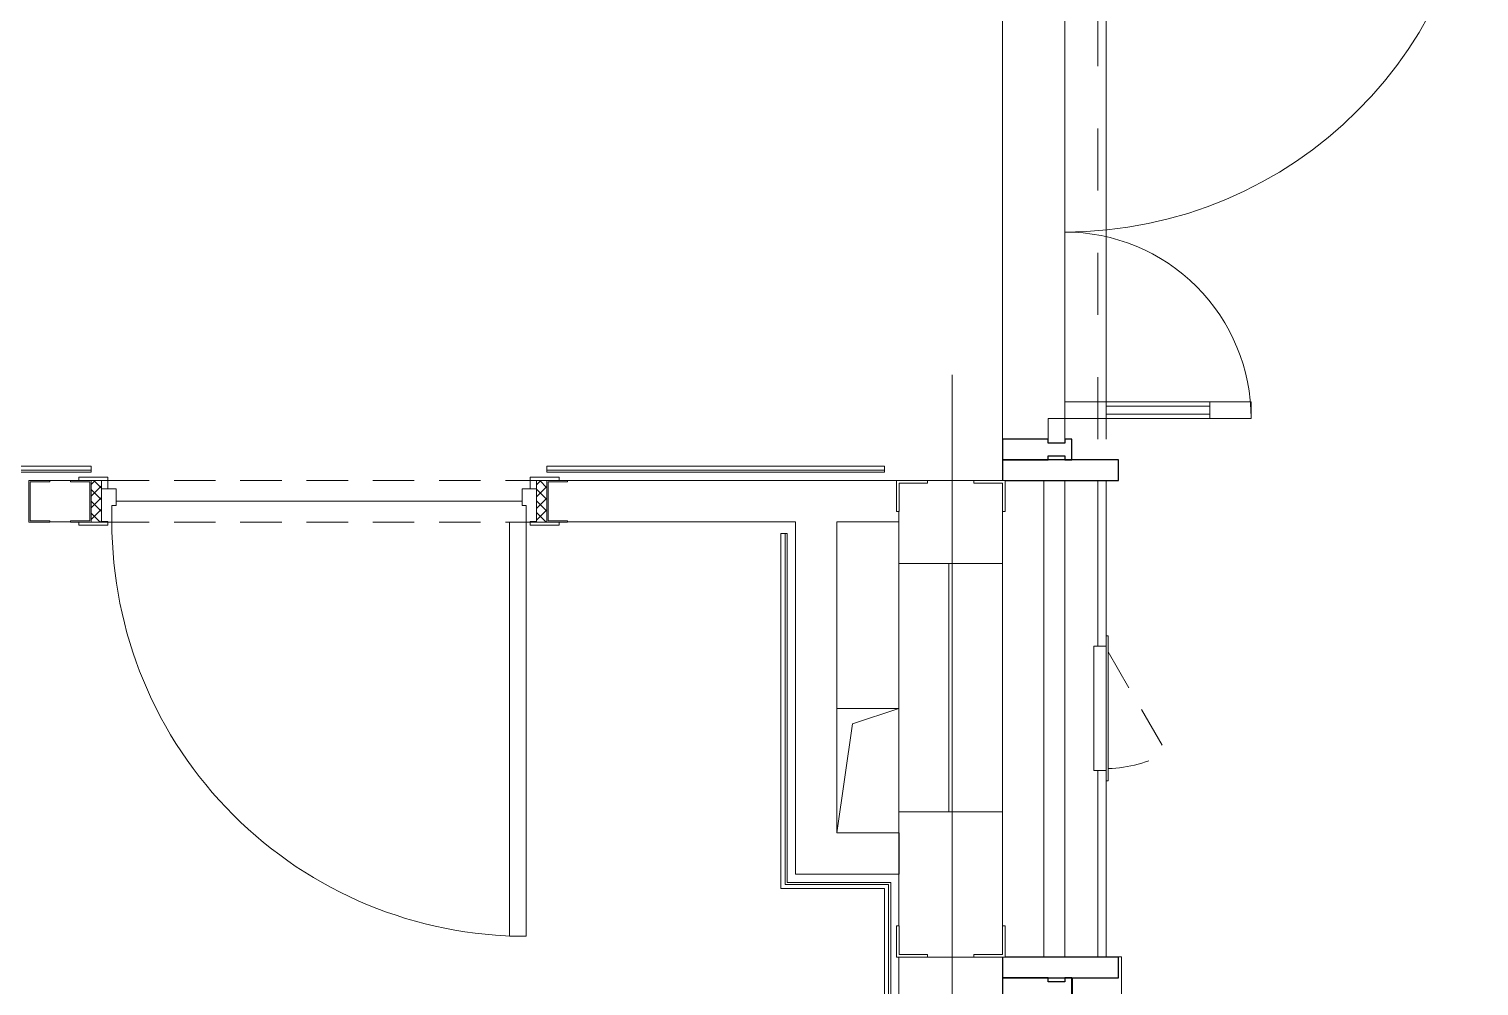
# Model space of a CAD drawing. Header units: millimetres. Extents: x 5993 to 95364, y 94667 to 143522.
# Drawn here: x 49874 to 50158.8, y 119512.1 to 119700.2 of the extents above; entities that cross this region are included whole.
import ezdxf

# ---------------------------------------------------------------- set-up
doc = ezdxf.new("R2010")
doc.units = ezdxf.units.MM
for name, pattern in [('200_ШТРИХ_ш1п0_6_', [160, 100, -60]), ('50_200_ШТРИХ_1Т_ш5_п1_п1_', [1400, 1000, -200, 0, -200]), ('Штрих короткий', [300, 150, -150])]:
    doc.linetypes.add(name, pattern=pattern)
for name, color, linetype, lineweight in [('0-2', 7, 'Continuous', 9), ('S-GRID-____-OTLN-1', 7, '50_200_ШТРИХ_1Т_ш5_п1_п1_', 9), ('Двери', 7, 'Continuous', 9), ('Импосты витража-1', 7, 'Continuous', 25), ('Каркас_Импост', 7, 'Continuous', 13), ('Каркас_Импост-1', 7, 'Continuous', 9), ('Обобщенные модели', 7, 'Continuous', 9), ('Общие ребра', 7, 'Continuous', 9), ('Окна', 7, 'Continuous', 9), ('Открывание в плане-2', 7, '200_ШТРИХ_ш1п0_6_', 9), ('Открывание-1', 7, 'Continuous', 9), ('Панель', 7, 'Continuous', 13), ('Перекрытия', 7, 'Continuous', 9), ('Перемычка-1', 7, 'Штрих короткий', 9), ('Перемычка_Пунктирные линии-1', 7, '200_ШТРИХ_ш1п0_6_', 9), ('Стены', 7, 'Continuous', 9), ('Стены-1', 7, 'Continuous', 13), ('Элементы узлов', 7, 'Continuous', 9)]:
    doc.layers.add(name, color=color, linetype=linetype, lineweight=lineweight)

# ---------------------------------------------------------------- blocks, each defined once
blk = doc.blocks.new('Прямоугольный импост - Откос НВФ_50х280 мм-31766540-АИ2_01_План напольных покрытий и плинтусов 1го этажа _Часть 1_')
at = {"layer": 'Импосты витража-1'}
for p, q in [((0, 130.0000000000051), (-49.99999999999729, 130.0000000000051)), ((-49.99999999999729, 130.0000000000051), (-49.99999999999729, -150.0000000000005)), ((0, -144.0000000001307), (0, 130.0000000000051)), ((-49.99999999999729, -150.0000000000005), (0, -150.0000000000005))]:
    blk.add_line(p, q, dxfattribs=at)
blk = doc.blocks.new('Проем_Дверь_Прямоугольный - 1800х2700h_оконные проемы-25805030-АИ2_01_План напольных покрытий и плинтусов 1го этажа _Часть 1_')
at = {"layer": 'Перемычка-1'}
for p, q in [((899.9999999999917, 125.0000000009615), (-900.0000000000082, 125.0000000009615)), ((899.9999999999917, -125), (-900.0000000000082, -125))]:
    blk.add_line(p, q, dxfattribs=at)
blk = doc.blocks.new('Прямоугольный импост - Импост структурный с накладкой - 150мм-V165-АИ2_01_План напольных покрытий и плинтусов 1го этажа _Часть 1_')
at = {"layer": 'Импосты витража-1'}
for p, q in [((-24.99999999999432, 0), (-24.99999999999432, 16.99999999999613)), ((-24.99999999999432, 16.99999999999613), (24.99999999999432, 16.99999999999613)), ((24.99999999999432, 0), (14.99999999999659, 0)), ((14.99999999999659, 0), (14.99999999999659, -40.00000000000824)), ((24.99999999999432, 16.99999999999613), (24.99999999999432, 0)), ((-24.99999999999432, -150.0000000000005), (-24.99999999999432, -40.00000000000824)), ((14.99999999999659, -40.00000000000824), (24.99999999999432, -40.00000000000824)), ((24.99999999999432, -40.00000000000824), (24.99999999999432, -150.0000000000005)), ((24.99999999999432, -150.0000000000005), (-24.99999999999432, -150.0000000000005))]:
    blk.add_line(p, q, dxfattribs=at)
blk = doc.blocks.new('Прямоугольный импост - Откос НВФ_50х280 мм-25993834-АИ2_01_План напольных покрытий и плинтусов 1го этажа _Часть 1_')
at = {"layer": 'Импосты витража-1'}
for p, q in [((-50.00000000000596, 130.0000000000051), (0, 130.0000000000051)), ((-50.00000000000596, -150.0000000000005), (-50.00000000000596, 130.0000000000051)), ((0, 130.0000000000051), (0, -144.0000000006389)), ((0, -150.0000000000005), (-50.00000000000596, -150.0000000000005))]:
    blk.add_line(p, q, dxfattribs=at)
blk = doc.blocks.new('Дверь_СКБ_1Ст_Внутренняя_ШЕР - СОШ_Д-9_Дв_1100x2100h_Раздаточная_ моечные_ цеха все кроме горячего_ помещение для временного хранения пищевых отходов-27822622-АИ2_01_План напольных покрытий и плинтусов 1го этажа _Часть 1_')
at = {"layer": 'Двери'}
h = blk.add_hatch(dxfattribs=at)
h.set_pattern_fill('FP_76', color=256, style=0, pattern_type=2)
h.set_pattern_definition([(135, (1751.411, 114.685), (-14.14213562373095, -14.14213562373095), []), (225, (1751.411, 114.685), (14.14213562373095, -14.14213562373095), [])])
h.paths.add_polyline_path([(562.4999999999111, 50.00000000009259), (537.4999999999081, 50.00000000009259), (537.4999999999081, -49.99999999986735), (562.4999999999068, -49.99999999986735), (562.4999999999111, 47.0000000001106)], flags=0)
at = {"layer": 'Каркас_Импост-1'}
h = blk.add_hatch(dxfattribs=at)
h.set_pattern_fill('FP_77', color=256, style=0, pattern_type=2)
h.set_pattern_definition([(45, (-371.384, 114.685), (-14.14213562373095, 14.14213562373095), []), (135, (-371.384, 114.685), (-14.14213562373095, -14.14213562373095), [])])
h.paths.add_polyline_path([(-512.5000000000914, -49.999999999902), (-512.5000000000914, 50.00000000010991), (-537.5000000000944, 50.00000000010991), (-537.5000000000944, -49.999999999902)], flags=0)
at = {"layer": 'Каркас_Импост'}
for p, q in [((-497.5000000000048, 57.99999999999704), (-567.5000000000051, 57.99999999999704)), ((-567.5000000000051, 57.99999999999704), (-567.5000000000051, 49.99999999999613)), ((-512.500000000005, 49.99999999999423), (-537.5000000000052, 49.99999999999423)), ((-537.5000000000267, 49.99999999999613), (-497.5000000000048, 49.99999999999613)), ((-487.5000000000073, 50.00000000094743), (-512.5000000000072, 50.00000000094743)), ((-512.5000000000072, 50.00000000094743), (-512.5000000000072, -29.99999999905256)), ((-512.500000000005, -50.00000000000185), (-512.500000000005, 49.99999999999423)), ((-497.5000000000048, 49.99999999999613), (-512.500000000005, 49.99999999999613)), ((-512.500000000005, 49.99999999999613), (-512.500000000005, 48.99999999999687)), ((-512.500000000005, 48.99999999999687), (-497.5000000000048, 48.99999999999687)), ((-497.5000000000048, 49.99999999999613), (-497.5000000000048, 57.99999999999704)), ((-497.5000000000048, 48.99999999999687), (-497.5000000000048, 49.99999999999613)), ((-487.5000000000073, 10.00000000094817), (-487.5000000000073, 50.00000000094743)), ((512.4999999999919, 50.00000000094743), (512.4999999999919, 10.00000000094817)), ((537.4999999999928, 50.00000000094743), (512.4999999999919, 50.00000000094743)), ((592.4999999999959, 57.99999999998289), (522.4999999999961, 57.99999999998289)), ((522.4999999999961, 57.99999999998289), (522.4999999999961, 49.9999999999717)), ((537.4999999999957, 49.99999999999591), (522.4999999999961, 49.99999999999591)), ((522.4999999999961, 49.99999999999593), (522.4999999999961, 48.99999999999662)), ((522.4999999999961, 49.9999999999717), (562.4999999999948, 49.9999999999717)), ((522.4999999999961, 48.99999999999662), (537.4999999999957, 48.99999999999662)), ((537.4999999999928, -29.99999999905256), (537.4999999999928, 50.00000000094743)), ((562.499999999996, 49.9999999999941), (537.4999999999949, 49.9999999999941)), ((537.4999999999949, 49.9999999999941), (537.4999999999949, -49.9999999999718)), ((537.4999999999957, 48.99999999999662), (537.4999999999957, 49.99999999999591)), ((592.4999999999959, 49.99999999997168), (592.4999999999959, 57.99999999998289)), ((-477.5000000000079, 10.00000000094817), (-487.5000000000073, 10.00000000094817)), ((-477.5000000000079, -29.99999999905256), (-477.5000000000079, 10.00000000094817)), ((512.4999999999919, 10.00000000094817), (502.4999999999914, 10.00000000094817)), ((502.4999999999914, 10.00000000094817), (502.4999999999914, -29.99999999905256)), ((-512.5000000000072, -29.99999999905256), (-477.5000000000079, -29.99999999905256)), ((-497.5000000000048, -30.00000000001632), (-512.500000000005, -30.00000000001632)), ((-512.500000000005, -30.00000000001632), (-512.500000000005, -50.00000000000357)), ((-497.5000000000048, -50.00000000000357), (-497.5000000000048, -30.00000000001632)), ((502.4999999999914, -29.99999999905256), (537.4999999999928, -29.99999999905256)), ((537.4999999999957, -30.00000000001656), (522.4999999999961, -30.00000000001656)), ((522.4999999999961, -30.00000000001656), (522.4999999999961, -50.00000000000377)), ((537.4999999999957, -50.00000000000377), (537.4999999999957, -30.00000000001656)), ((-567.5000000000051, -50.00000000000356), (-567.5000000000051, -57.99999999999862)), ((-567.5000000000051, -57.99999999999862), (-497.5000000000048, -57.99999999999862)), ((-537.5000000000052, -50.00000000000185), (-512.500000000005, -50.00000000000185)), ((-497.5000000000048, -50.00000000000356), (-537.5000000000267, -50.00000000000356)), ((-512.500000000005, -50.00000000000357), (-497.5000000000048, -50.00000000000357)), ((-497.5000000000048, -57.99999999999862), (-497.5000000000048, -50.00000000000356)), ((522.4999999999961, -50.00000000000377), (537.4999999999957, -50.00000000000377)), ((562.4999999999945, -50.00000000000405), (522.4999999999959, -50.00000000000405)), ((522.4999999999959, -50.00000000000403), (522.4999999999959, -58.00000000001143)), ((522.4999999999959, -58.00000000001143), (592.4999999999957, -58.00000000001143)), ((537.4999999999949, -49.9999999999718), (562.499999999996, -49.9999999999718)), ((592.4999999999957, -58.00000000001143), (592.4999999999957, -50.00000000000406))]:
    blk.add_line(p, q, dxfattribs=at)
at = {"layer": 'Открывание-1'}
blk.add_arc((-487.4999999999971, 50.00000000094633), 999.9999999999899, 359.9999999999996, 90.00000000000105, dxfattribs=at)
at = {"layer": 'Панель'}
for p, q in [((-487.5000000000148, 1050.000000000935), (-487.50000000001, 50.0000000009356)), ((-447.5000000000148, 1050.000000000936), (-487.5000000000148, 1050.000000000936)), ((-447.50000000001, 50.00000000093574), (-447.5000000000148, 1050.000000000936)), ((-487.50000000001, 50.0000000009356), (-447.50000000001, 50.0000000009356))]:
    blk.add_line(p, q, dxfattribs=at)
blk = doc.blocks.new('Прямоугольный импост - Импост структурный с накладкой - 150мм-27090926-АИ2_01_План напольных покрытий и плинтусов 1го этажа _Часть 1_')
at = {"layer": 'Импосты витража-1'}
for p, q in [((-25.00000000000298, 0), (-25.00000000000298, 17.00000000000006)), ((-25.00000000000298, 17.00000000000006), (25.00000000000298, 17.00000000000006)), ((-14.99999999999659, 0), (-25.00000000000298, 0)), ((-14.99999999999659, -39.99999999999998), (-14.99999999999659, 0)), ((25.00000000000298, 0), (14.99999999999659, 0)), ((14.99999999999659, 0), (14.99999999999659, -39.99999999999998)), ((25.00000000000298, 17.00000000000006), (25.00000000000298, 0)), ((-25.00000000000298, -150), (-25.00000000000298, -39.99999999999998)), ((-25.00000000000298, -39.99999999999998), (-14.99999999999659, -39.99999999999998)), ((14.99999999999659, -39.99999999999998), (25.00000000000298, -39.99999999999998)), ((25.00000000000298, -39.99999999999998), (25.00000000000298, -150)), ((25.00000000000298, -150), (-25.00000000000298, -150))]:
    blk.add_line(p, q, dxfattribs=at)
blk = doc.blocks.new('Дверь_Витражная_СКБ_2Ст2 - ДВН_ДАО_Выход_пищеблок-31766543-АИ2_01_План напольных покрытий и плинтусов 1го этажа _Часть 1_')
at = {"layer": 'Двери'}
for p, q in [((-725.0000000000095, -450.0000000000143), (-725.0000000000111, 1.759659085109888e-12)), ((725.0000000000013, -999.9999999999984), (725.000000000005, 1.624300693947589e-12))]:
    blk.add_line(p, q, dxfattribs=at)
for centre, radius, start, end in [((-725.0000000000111, 1.683519990081095e-12), 450.0000000000156, 269.9999999999998, 1.463055153473218e-13), ((725.000000000005, 1.687749939804917e-12), 1000.000000000001, 179.9999999999999, 269.9999999999995)]:
    blk.add_arc(centre, radius, start, end, dxfattribs=at)
at = {"layer": 'Элементы узлов'}
for p, q in [((-775.0000000000055, 40.00000000000173), (-725.0000000000111, 40.00000000000173)), ((-725.0000000000111, 40.00000000000172), (-775.0000000000055, 40.00000000000172)), ((-725.0000000000111, 40.00000000000172), (-725.0000000000111, 1.71735958787167e-12)), ((-725.0000000000111, 1.721589537595492e-12), (-725.0000000000111, 40.00000000000172)), ((774.999999999991, 40.00000000000173), (725.000000000005, 40.00000000000173)), ((725.000000000005, 40.00000000000173), (725.000000000005, 1.725819487319313e-12)), ((774.999999999991, 40.00000000000173), (725.000000000005, 40.00000000000173)), ((725.000000000005, 40.00000000000173), (725.000000000005, 1.725819487319313e-12)), ((-725.0000000000111, 1.721589537595492e-12), (-775.0000000000055, 1.721589537595492e-12)), ((-775.0000000000055, 1.732691767841742e-12), (-725.0000000000111, 1.732691767841742e-12)), ((-685.0000000000098, 1.641220492842877e-12), (-725.0000000000113, 1.572386665316115e-12)), ((-725.0000000000105, -450.0000000000144), (-725.0000000000105, 1.624300693947589e-12)), ((-685.0000000000098, 1.641220492842877e-12), (-725.0000000000113, 1.572386665316115e-12)), ((-725.0000000000113, 1.572386665316115e-12), (-725.0000000000113, -450.0000000000144)), ((-685.000000000009, -450.0000000000144), (-685.000000000009, 1.624300693947589e-12)), ((-685.000000000009, -450.0000000000144), (-685.000000000009, 1.624300693947589e-12)), ((673.0000000000038, 1.71735958787167e-12), (713.0000000000052, 1.641864422197156e-12)), ((673.0000000000018, -999.9999999999983), (673.0000000000038, 1.624300693947589e-12)), ((673.0000000000038, 1.71735958787167e-12), (673.0000000000018, -999.9999999999982)), ((713.0000000000052, 1.641864422197156e-12), (673.0000000000038, 1.71735958787167e-12)), ((713.0000000000033, -999.9999999999983), (713.0000000000052, 1.624300693947589e-12)), ((713.0000000000033, -999.9999999999983), (713.0000000000052, 1.624300693947589e-12)), ((725.000000000005, 1.730049437043135e-12), (774.999999999991, 1.730049437043135e-12)), ((725.000000000005, 1.730049437043135e-12), (774.999999999991, 1.730049437043135e-12)), ((-725.000000000011, -99.99999999999844), (-685.0000000000095, -99.99999999999844)), ((-715.0000000000092, -350.0000000000142), (-715.0000000000092, -99.99999999999838)), ((-695.0000000000093, -350.0000000000142), (-695.0000000000093, -99.99999999999838)), ((713.0000000000049, -99.99999999999835), (673.0000000000035, -99.99999999999835)), ((683.000000000002, -899.9999999999981), (683.0000000000035, -99.99999999999838)), ((703.000000000002, -899.9999999999981), (703.0000000000035, -99.99999999999838)), ((-725.0000000000107, -350.0000000000142), (-685.0000000000093, -350.0000000000142)), ((-725.0000000000105, -450.0000000000144), (-685.000000000009, -450.0000000000144)), ((-725.0000000000105, -450.0000000000144), (-685.000000000009, -450.0000000000144)), ((713.0000000000034, -899.9999999999981), (673.0000000000019, -899.9999999999981)), ((713.0000000000033, -999.9999999999983), (673.0000000000018, -999.9999999999983)), ((673.0000000000018, -999.9999999999982), (713.0000000000033, -999.9999999999982))]:
    blk.add_line(p, q, dxfattribs=at)
blk = doc.blocks.new('Проем_Дверь_Прямоугольный - 1750х3300h_дверные проемы-30596622-АИ2_01_План напольных покрытий и плинтусов 1го этажа _Часть 1_')
at = {"layer": 'Перемычка-1'}
for p, q in [((874.9999999999915, 115.0000000009615), (-875.0000000000081, 115.0000000009615)), ((874.9999999999915, -115), (-875.0000000000081, -115))]:
    blk.add_line(p, q, dxfattribs=at)
blk = doc.blocks.new('Фахверк_СКБ_Уголок - 250_2700-27497298-АИ2_01_План напольных покрытий и плинтусов 1го этажа _Часть 1_')
at = {"layer": 'Обобщенные модели'}
for p, q in [((199.9999999999932, 181.0000000000102), (124.9999999999923, 181.0000000000102)), ((124.9999999999923, 181.0000000000102), (124.9999999999923, 106.0000000000104)), ((199.9999999999932, 175.0000000000097), (199.9999999999932, 181.0000000000102)), ((130.9999999999934, 106.0000000000104), (130.9999999999934, 175.0000000000097)), ((130.9999999999934, 175.0000000000097), (199.9999999999932, 175.0000000000097)), ((124.9999999999923, 106.0000000000104), (130.9999999999934, 106.0000000000104)), ((130.9999999999925, -5.999999999986928), (124.9999999999923, -5.999999999986928)), ((124.9999999999923, -5.999999999986928), (124.9999999999923, -80.99999999998717)), ((130.9999999999925, -74.99999999998667), (130.9999999999925, -5.999999999986928)), ((124.9999999999923, -80.99999999998717), (199.9999999999924, -80.99999999998717)), ((199.9999999999924, -74.99999999998667), (130.9999999999925, -74.99999999998667)), ((199.9999999999924, -80.99999999998717), (199.9999999999924, -74.99999999998667))]:
    blk.add_line(p, q, dxfattribs=at)
blk = doc.blocks.new('154_Фахверк_СКБ_Швеллер - Тип_100_4010-27789772-АИ2_01_План напольных покрытий и плинтусов 1го этажа _Часть 1_')
at = {"layer": 'Обобщенные модели'}
for p, q in [((174.9999999999923, 50.00000000000986), (124.9999999999923, 50.00000000000986)), ((124.9999999999923, 50.00000000000986), (124.9999999999923, -49.99999999999013)), ((127.9999999999923, 47.00000000000985), (174.9999999999923, 47.00000000000985)), ((127.9999999999923, -46.99999999999012), (127.9999999999923, 47.00000000000985)), ((174.9999999999923, 47.00000000000985), (174.9999999999923, 50.00000000000986)), ((124.9999999999923, -49.99999999999013), (174.9999999999923, -49.99999999999013)), ((174.9999999999923, -46.99999999999012), (127.9999999999923, -46.99999999999012)), ((174.9999999999923, -49.99999999999013), (174.9999999999923, -46.99999999999012))]:
    blk.add_line(p, q, dxfattribs=at)
blk = doc.blocks.new('АР_Перемычка - АР_Перемычка-27822017-АИ2_01_План напольных покрытий и плинтусов 1го этажа _Часть 1_')
at = {"layer": 'Перемычка_Пунктирные линии-1'}
for p, q in [((0, 50.00000000000646), (1100.000000000003, 50.00000000000646)), ((0, -49.9999999999935), (1100.000000000003, -49.9999999999935))]:
    blk.add_line(p, q, dxfattribs=at)
blk = doc.blocks.new('AR_Отверстие прямоугольное _в плите_ - AR_Отверстие прямоугольное _в плите_-30423637-АИ2_01_План напольных покрытий и плинтусов 1го этажа _Часть 1_')
at = {"layer": 'Обобщенные модели'}
for p, q in [((74.9999999616036, 150.0000000756069), (-74.99999996159637, 150.0000000756069)), ((-37.49999998079636, 112.5000000948069), (74.9999999616036, 150.0000000756069)), ((-74.99999996159637, -150.0000000755931), (-37.49999998079636, 112.5000000948069))]:
    blk.add_line(p, q, dxfattribs=at)
blk = doc.blocks.new('DOR_Люк-Решетка_Прямоугольный - Люк_300х500h СХТ_цоколь-31776600-АИ2_01_План напольных покрытий и плинтусов 1го этажа _Часть 1_')
at = {"layer": 'Каркас_Импост-1'}
for p, q in [((-175.0000000000079, 10.00000000096001), (-175.0000000000079, 15.00000000096003)), ((174.9999999999927, 15.0000000009589), (-175.000000000008, 15.00000000096003)), ((174.9999999999927, 10.00000000095888), (-175.0000000000079, 10.00000000096001)), ((-150.0000000000079, -19.9999999990401), (-150.0000000000079, 10.00000000095993)), ((149.9999999999926, 10.00000000095896), (149.9999999999926, -19.99999999904108)), ((174.9999999999927, 15.0000000009589), (174.9999999999927, 10.00000000095888)), ((149.9999999999924, -19.99999999904108), (-150.0000000000079, -19.99999999904108))]:
    blk.add_line(p, q, dxfattribs=at)
at = {"layer": 'Открывание в плане-2'}
blk.add_line((-136.3397459621809, 15.00000000095893), (106.1473670974615, 155.0000000009566), dxfattribs=at)
blk.add_arc((-145.0000000000225, 10.00000000096082), 289.999999999995, 0.9928914626119208, 29.99999999999978, dxfattribs=at)
blk = doc.blocks.new('Проем_Дверь_Прямоугольный - 1750х3300h_дверные проемы-30596748-АИ2_01_План напольных покрытий и плинтусов 1го этажа _Часть 1_')
at = {"layer": 'Перемычка-1'}
for p, q in [((874.9999999999915, 10.00000000096146), (-875.0000000000081, 10.00000000096146)), ((874.9999999999915, -10), (-875.0000000000081, -10))]:
    blk.add_line(p, q, dxfattribs=at)
blk = doc.blocks.new('Отлив_СКБ - Отлив витража_120_НВФ-31885687-АИ2_01_План напольных покрытий и плинтусов 1го этажа _Часть 1_')
at = {"layer": 'Окна'}
for p, q in [((1749.999999997196, -1.999999999997927), (49.99999999770974, -1.999999999997927)), ((6.226485993465758e-12, -119.999999999992), (6.226485993465758e-12, -112.9999999963976)), ((6.328004786837482e-12, -119.9999999999919), (1800.000000000002, -119.9999999999919)), ((1800.000000000002, -112.9999999964654), (1800.000000000002, -119.999999999992))]:
    blk.add_line(p, q, dxfattribs=at)
blk = doc.blocks.new('154_Фахверк_СКБ_Швеллер - Тип_100_4010_1-28088705-АИ2_01_План напольных покрытий и плинтусов 1го этажа _Часть 1_')
at = {"layer": 'Обобщенные модели'}
for p, q in [((174.9999999999923, 50.00000000000986), (124.9999999999923, 50.00000000000986)), ((124.9999999999923, 50.00000000000986), (124.9999999999923, -49.99999999999013)), ((127.9999999999923, 47.00000000000985), (174.9999999999923, 47.00000000000985)), ((127.9999999999923, -46.99999999999012), (127.9999999999923, 47.00000000000985)), ((174.9999999999923, 47.00000000000985), (174.9999999999923, 50.00000000000986)), ((124.9999999999923, -49.99999999999013), (174.9999999999923, -49.99999999999013)), ((174.9999999999923, -46.99999999999012), (127.9999999999923, -46.99999999999012)), ((174.9999999999923, -49.99999999999013), (174.9999999999923, -46.99999999999012))]:
    blk.add_line(p, q, dxfattribs=at)

msp = doc.modelspace()

# ---------------------------------------------------------------- linework, layer by layer
at = {"layer": 'S-GRID-____-OTLN-1', "color": 251, "ltscale": 0.6, "true_color": 0x636466}
msp.add_line((50055.32605708041, 117351.9831757818), (50055.32605708047, 121495.1033969507), dxfattribs=at)
at = {"layer": 'Общие ребра'}
for p, q in [((49886.17374174531, 119613.4648157848), (49784.4293716121, 119613.4648157848)), ((50042.04611678942, 119613.4648157848), (49975.70878746259, 119613.4648157848)), ((50073.38338279046, 119611.4299283822), (50073.38338279046, 119517.8251078595)), ((50077.45315759581, 119611.4299283822), (50077.45315759578, 119517.8251078595)), ((50022.51119772384, 119601.0520026286), (50022.51119772384, 119532.4762971588)), ((50022.51119772384, 119532.0693196783), (50022.51119772384, 119532.4762971588)), ((50042.04611678942, 119532.0693196783), (50022.51119772384, 119532.0693196783)), ((50042.04611678942, 119532.0693196783), (50042.8600717505, 119532.0693196783)), ((50042.8600717505, 119532.0693196783), (50042.8600717505, 119361.9527328155)), ((50065.24383317979, 119523.9297700675), (50065.24383317979, 119529.2204773145)), ((50065.24383317982, 119529.2204773145), (50065.24383317982, 119523.9297700675))]:
    msp.add_line(p, q, dxfattribs=at)
at = {"layer": 'Перекрытия'}
for p, q in [((50085.59270720645, 119626.8950726424), (50085.59270720645, 119737.4301563552)), ((50077.45315759581, 119623.6392527982), (50077.45315759581, 119626.8950726424)), ((50077.45315759581, 119626.8950726424), (50085.59270720645, 119626.8950726424)), ((50074.19733775154, 119619.5694779928), (50074.19733775154, 119623.6392527982)), ((50074.19733775154, 119623.6392527982), (50077.45315759581, 119623.6392527982)), ((49891.05747151171, 119607.3601535768), (49970.82505769617, 119607.3601535768))]:
    msp.add_line(p, q, dxfattribs=at)
at = {"layer": 'Стены'}
for p, q in [((50065.24383317979, 119619.5694779928), (50065.24383317979, 119745.732496958)), ((50077.45315759578, 119745.732496958), (50077.45315759578, 119619.5694779928)), ((50044.89495915316, 119371.3132148677), (50044.89495915316, 119517.8251078595))]:
    msp.add_line(p, q, dxfattribs=at)
at = {"layer": 'Стены-1'}
for p, q in [((49886.17374174531, 119614.2787707459), (49784.4293716121, 119614.2787707459)), ((49784.4293716121, 119613.0578383043), (49886.17374174531, 119613.0578383043)), ((49886.17374174531, 119613.0578383043), (49886.17374174531, 119614.2787707459)), ((50042.04611678942, 119614.2787707459), (49975.70878746259, 119614.2787707459)), ((49975.70878746259, 119614.2787707459), (49975.70878746259, 119613.0578383043)), ((49975.70878746259, 119613.0578383043), (50042.04611678942, 119613.0578383043)), ((50042.04611678942, 119613.0578383043), (50042.04611678942, 119614.2787707459)), ((49882.10396693999, 119611.4299283822), (49878.03419213461, 119611.4299283822)), ((50044.40658617651, 119611.4299283822), (49979.77856226791, 119611.4299283822)), ((50059.62754394845, 119611.4299283822), (50050.5112483845, 119611.4299283822)), ((50083.96479728432, 119611.4299283822), (50065.73220615645, 119611.4299283822)), ((50083.96479728432, 119578.8717299395), (50083.96479728432, 119611.4299283822)), ((50085.59270720645, 119611.4299283822), (50083.96479728432, 119611.4299283822)), ((50083.96479728432, 119611.4299283822), (50083.96479728432, 119578.8717299395)), ((50085.59270720645, 119580.9066173422), (50085.59270720645, 119611.4299283822)), ((49878.03419213461, 119603.2903787715), (49882.10396693999, 119603.2903787715)), ((49979.77856226791, 119603.2903787715), (50024.54608512652, 119603.2903787715)), ((50024.54608512652, 119603.2903787715), (50024.54608512652, 119534.1042070809)), ((50032.68563473716, 119603.2903787715), (50044.89495915316, 119603.2903787715)), ((50032.68563473716, 119542.2437566916), (50032.68563473716, 119603.2903787715)), ((50044.89495915316, 119603.2903787715), (50044.89495915316, 119605.3252661742)), ((50044.89495915316, 119605.3252661742), (50044.89495915316, 119595.1508291608)), ((50065.24383317979, 119595.1508291608), (50065.24383317979, 119605.3252661742)), ((50065.24383317982, 119605.3252661742), (50065.24383317982, 119529.2204773145)), ((50022.91817520438, 119601.0520026286), (50021.69724276279, 119601.0520026286)), ((50021.69724276279, 119601.0520026286), (50021.69724276279, 119532.4762971588)), ((50022.91817520438, 119532.4762971588), (50022.91817520438, 119601.0520026286)), ((50044.89495915316, 119595.1508291608), (50065.24383317979, 119595.1508291608)), ((50054.66241868596, 119595.1508291608), (50044.89495915316, 119595.1508291608)), ((50044.89495915316, 119595.1508291608), (50044.89495915316, 119546.3135314969)), ((50054.66241868596, 119546.3135314969), (50054.66241868596, 119595.1508291608)), ((50083.96479728432, 119517.8251078595), (50083.96479728432, 119554.4530811076)), ((50083.96479728432, 119554.4530811076), (50083.96479728432, 119517.8251078596)), ((50085.59270720645, 119517.8251078596), (50085.59270720645, 119552.4181937049)), ((50044.89495915316, 119546.3135314969), (50044.89495915316, 119529.2204773145)), ((50065.24383317979, 119546.3135314969), (50044.89495915316, 119546.3135314969)), ((50044.89495915316, 119546.3135314969), (50054.66241868596, 119546.3135314969)), ((50065.24383317979, 119529.2204773145), (50065.24383317979, 119546.3135314969)), ((50044.89495915319, 119542.2437566916), (50032.68563473716, 119542.2437566916)), ((50044.89495915319, 119534.1042070809), (50044.89495915319, 119542.2437566916)), ((50021.69724276279, 119532.4762971588), (50021.69724276279, 119532.0693196783)), ((50021.69724276279, 119532.0693196783), (50021.69724276279, 119531.2553647172)), ((50042.04611678942, 119532.4762971588), (50022.91817520438, 119532.4762971588)), ((50024.54608512652, 119534.1042070809), (50032.68563473716, 119534.1042070809)), ((50032.68563473716, 119534.1042070809), (50044.89495915319, 119534.1042070809)), ((50042.8600717505, 119532.4762971588), (50042.04611678942, 119532.4762971588)), ((50043.26704923103, 119532.4762971588), (50042.8600717505, 119532.4762971588)), ((50043.26704923103, 119361.9527328155), (50043.26704923103, 119532.4762971588)), ((50021.69724276279, 119531.2553647172), (50042.04611678942, 119531.2553647172)), ((50042.04611678942, 119531.2553647172), (50042.04611678942, 119361.9527328155)), ((50044.89495915316, 119529.2204773145), (50044.89495915316, 119523.9297700675)), ((50050.5112483845, 119517.8251078595), (50059.62754394845, 119517.8251078595)), ((50065.73220615645, 119517.8251078595), (50083.96479728432, 119517.8251078595)), ((50083.96479728432, 119517.8251078596), (50085.59270720645, 119517.8251078596))]:
    msp.add_line(p, q, dxfattribs=at)

# ---------------------------------------------------------------- block references
at = {"layer": '0-2', "xscale": 0.08139549610658335, "yscale": 0.08139549610658335, "zscale": 0.08139549610658335}
for name, p, rotation in [('Проем_Дверь_Прямоугольный - 1750х3300h_дверные проемы-30596622-АИ2_01_План напольных покрытий и плинтусов 1го этажа _Часть 1_', (50074.60431523206, 119682.6509874754), 89.99999999999991), ('Проем_Дверь_Прямоугольный - 1750х3300h_дверные проемы-30596748-АИ2_01_План напольных покрытий и плинтусов 1го этажа _Часть 1_', (50084.7787522454, 119682.6509874754), 89.99999999999991), ('Дверь_Витражная_СКБ_2Ст2 - ДВН_ДАО_Выход_пищеблок-31766543-АИ2_01_План напольных покрытий и плинтусов 1го этажа _Часть 1_', (50077.45315759581, 119682.6509874754), 90.00000000000077), ('Прямоугольный импост - Откос НВФ_50х280 мм-31766540-АИ2_01_План напольных покрытий и плинтусов 1го этажа _Часть 1_', (50077.45315759581, 119611.4299283822), 270.0000000000007), ('Дверь_СКБ_1Ст_Внутренняя_ШЕР - СОШ_Д-9_Дв_1100x2100h_Раздаточная_ моечные_ цеха все кроме горячего_ помещение для временного хранения пищевых отходов-27822622-АИ2_01_План напольных покрытий и плинтусов 1го этажа _Часть 1_', (49931.95870830528, 119607.3601535768), 180), ('154_Фахверк_СКБ_Швеллер - Тип_100_4010-27789772-АИ2_01_План напольных покрытий и плинтусов 1го этажа _Часть 1_', (49896.34817875865, 119607.3601535768), 180), ('АР_Перемычка - АР_Перемычка-27822017-АИ2_01_План напольных покрытий и плинтусов 1го этажа _Часть 1_', (49975.70878746259, 119607.3601535768), 180), ('Фахверк_СКБ_Уголок - 250_2700-27497298-АИ2_01_План напольных покрытий и плинтусов 1го этажа _Часть 1_', (50050.99962136116, 119621.6043653955), 270), ('DOR_Люк-Решетка_Прямоугольный - Люк_300х500h СХТ_цоколь-31776600-АИ2_01_План напольных покрытий и плинтусов 1го этажа _Часть 1_', (50084.7787522454, 119566.6624055235), 269.9999999999999), ('Фахверк_СКБ_Уголок - 250_2700-27497298-АИ2_01_План напольных покрытий и плинтусов 1го этажа _Часть 1_', (50059.13917097183, 119507.6506708462), 90), ('Проем_Дверь_Прямоугольный - 1800х2700h_оконные проемы-25805030-АИ2_01_План напольных покрытий и плинтусов 1го этажа _Часть 1_', (50055.06939616648, 119444.5691613636), 90), ('Отлив_СКБ - Отлив витража_120_НВФ-31885687-АИ2_01_План напольных покрытий и плинтусов 1го этажа _Часть 1_', (50078.83688102959, 119371.3132148677), 90)]:
    msp.add_blockref(name, p, dxfattribs=dict(at, rotation=rotation))
at = {"layer": '0-2', "extrusion": (0, 0, -1), "xscale": 0.08139549610658335, "yscale": 0.08139549610658335, "zscale": 0.08139549610658335}
for name, p, rotation in [('Прямоугольный импост - Импост структурный с накладкой - 150мм-27090926-АИ2_01_План напольных покрытий и плинтусов 1го этажа _Часть 1_', (-50077.45315759581, 119617.5345905901), 89.99999999999926), ('Прямоугольный импост - Откос НВФ_50х280 мм-25993834-АИ2_01_План напольных покрытий и плинтусов 1го этажа _Часть 1_', (-50077.45315759575, 119517.8251078595), 90.0000000000025), ('Прямоугольный импост - Импост структурный с накладкой - 150мм-V165-АИ2_01_План напольных покрытий и плинтусов 1го этажа _Часть 1_', (-50077.45315759575, 119511.7204456515), 90.0000000000025)]:
    msp.add_blockref(name, p, dxfattribs=dict(at, rotation=rotation))
at = {"layer": '0-2', "xscale": 0.08139549610658335, "yscale": 0.08139549610658335, "zscale": 0.08139549610658335}
for name, p in [('154_Фахверк_СКБ_Швеллер - Тип_100_4010_1-28088705-АИ2_01_План напольных покрытий и плинтусов 1го этажа _Часть 1_', (49863.78998031597, 119607.3601535768)), ('154_Фахверк_СКБ_Швеллер - Тип_100_4010-27789772-АИ2_01_План напольных покрытий и плинтусов 1го этажа _Часть 1_', (49965.53435044923, 119607.3601535768)), ('AR_Отверстие прямоугольное _в плите_ - AR_Отверстие прямоугольное _в плите_-30423637-АИ2_01_План напольных покрытий и плинтусов 1го этажа _Часть 1_', (50038.79029694524, 119554.4530811076))]:
    msp.add_blockref(name, p, dxfattribs=at)

doc.saveas('drawing.dxf')
